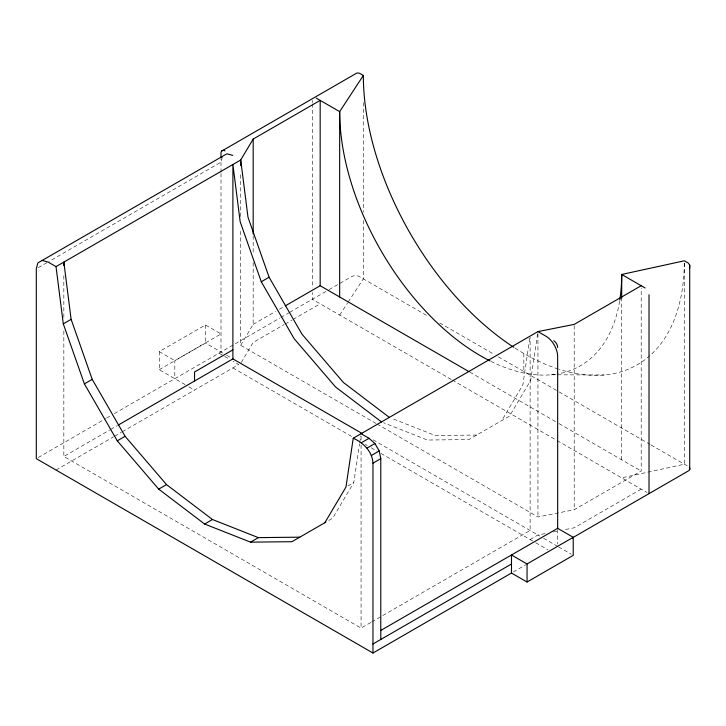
<?xml version="1.0" encoding="UTF-8"?>
<svg xmlns="http://www.w3.org/2000/svg" width="726" height="726" viewBox="0 0 726 726"><rect width="100%" height="100%" fill="white"/><g stroke="black" fill="none" stroke-linecap="round" stroke-linejoin="round"><path stroke-width="0.54" stroke-dasharray="3.63 2.72" d="M221.003 173.46L220.994 352.01M221.003 172.325L221.003 158.767M376.086 423.485L240.714 345.331L240.714 228.917M240.714 216.493L240.714 173.541M240.714 345.331L253.174 324.395L253.183 262.24M253.183 252.067L253.183 235.115M621.701 459.803L621.701 298.195M684.355 263.057L684.355 464.204L621.701 477.871M328.769 520.451L332.68 518.192L353.789 482.545L359.579 443.704M359.742 442.588L360.731 435.936M529.789 338.334L522.847 384.943L501.739 420.59M537.612 333.815L530.67 380.424L509.561 416.071L468.86 439.575L427.433 440.029L383.6 422.741M222.31 157.27L221.003 162.161L49.005 261.46M241.286 362.446L253.174 342.463L284.247 324.522M339.668 315.039L347.563 302.987M348.171 302.052L363.345 278.866L363.336 220.105M38.251 267.667L48.025 262.022M185.148 384.635L159.266 369.688L159.266 351.62L205.44 324.967L220.994 333.951L174.821 360.604L174.821 378.673M159.266 369.688L205.44 343.026L222.873 353.099M253.174 324.395L275.508 311.508M279.392 309.267L284.247 306.463M38.251 457.525L105.56 418.657M106.541 418.094L110.443 415.844M114.345 413.593L279.937 317.988M280.917 317.416L288.776 312.879M289.756 312.316L328.052 290.209M329.032 289.638L351.611 276.606A5.527 3.194 0 0 1 359.424 276.606L427.932 316.164M285.218 323.968L292.015 320.039M292.986 319.476L320.175 303.786M370.841 622.445L361.067 628.09L63.843 456.482L109.68 430.019M110.661 429.456L117.485 425.509M56.02 470.031L113.574 436.807M114.554 436.235L121.378 432.297M122.358 431.734L238.709 364.552L233.073 361.303M347.926 485.93L353.789 482.545M371.812 621.883L530.116 530.479L530.116 337.245M377.066 424.057L537.939 516.939L574.202 509.743L641.194 471.065L641.194 287.986M530.116 539.518L537.939 534.998L546.732 533.256M641.194 489.124L574.202 527.802L563.213 529.98M513.4 571.934L525.869 564.737M553.321 531.949L558.82 530.86M476.683 435.055L435.255 435.509L391.414 418.221M551.188 374.77L604.105 374.979M439.684 322.943L494.488 354.587M498.399 356.847L558.103 391.314M559.084 391.877L650.106 444.43M651.077 444.993L688.266 466.464M469.913 372.175L558.049 423.058M559.029 423.621L641.194 471.065M451.309 379.498L312.352 299.275L312.352 292.487M452.289 380.061L556.089 439.992M557.069 440.555L647.057 492.509M226.63 355.268L231.322 357.972M373.146 439.856L539.817 536.087M543.574 538.247L557.659 546.388M558.63 546.941L571.271 554.247M218.989 353.172L223.681 355.876M224.624 356.421L228.381 358.59M232.892 367.91L352.573 437.007M365.323 444.366L367.283 445.501M371.204 447.77L377.093 451.164M381.014 453.432L534.817 542.222M535.752 542.767L547.967 549.818M159.266 351.62L174.821 360.604M188.905 386.804L194.541 390.053M574.202 325.529L574.202 509.743M557.659 529.454L557.659 544.128M537.939 333.851L537.939 516.939M523.845 353.471L523.845 371.53M363.336 102.584L363.336 212.192M361.067 435.972L361.067 440.491M361.067 445.011L361.067 628.09M312.352 100.379L312.352 102.638M312.352 103.773L312.352 287.968M205.44 324.967L205.44 343.026M63.843 275.662L63.843 317.48M63.843 331.038L63.843 456.482M555.844 374.217A199.423 115.135 60 0 1 491.184 361.494M619.614 301.172A199.423 115.135 60 0 1 556.996 374.035M649.933 355.622A226.993 131.052 60 0 1 559.31 369.371M558.294 369.044A226.993 131.052 60 0 1 514.761 347.926M684.346 263.193A226.993 131.052 60 0 1 650.768 354.86"/><path stroke-width="1.09" d="M63.843 265.498L63.843 262.113L71.112 319.34L92.22 379.362L125.099 436.308L166.526 484.605L212.455 519.517L258.374 537.63L299.802 537.176M194.541 381.023L194.541 371.993L232.892 349.85L232.901 164.512L240.17 221.739L261.278 281.761L294.157 338.706L335.584 387.003L381.513 421.915M221.003 157.642L221.003 153.122A5.527 3.194 60 0 1 224.906 150.863M240.714 165.637L240.714 159.992L253.183 139.056L320.175 100.379L320.175 285.726L468.932 371.612M253.183 233.99L253.183 139.056M380.787 639.47L380.787 630.44L557.659 528.319L573.222 537.304L573.222 555.363L527.049 582.025L511.485 573.041L372.964 653.019L372.964 463.161C372.347 451.508 363.417 442.724 353.244 438.232L345.966 487.055L324.858 522.711M511.485 573.041L511.485 554.982L527.049 563.966L527.049 582.025M621.701 298.195L621.701 274.464L684.355 260.797L688.266 263.057L689.7 265.099L689.7 268.402M689.7 469.55L689.7 265.099M221.521 151.171L356.947 72.981L359.424 73.199L363.336 75.459L339.668 111.641L339.668 296.979M42.162 260.443L48.034 262.022L56.02 266.633L240.714 159.992L247.993 217.219L269.101 277.25L301.98 334.196L343.407 382.484L389.327 417.396M325.91 522.103L291.979 541.696L250.552 542.15L204.632 524.036L158.704 489.124L117.276 440.827L84.397 383.882L63.289 323.86L71.112 319.34M84.397 383.882L92.22 379.362M261.278 281.761L269.101 277.25M285.218 305.9L320.175 285.726M118.465 424.946L232.892 358.88L232.892 349.85M117.276 440.827L125.099 436.308M158.704 489.124L166.526 484.605M204.632 524.036L212.455 519.517M353.244 438.232L537.939 331.591L574.202 324.395L641.194 285.717M361.23 442.842L369.053 438.322L374.915 443.532L379.208 450.964L380.787 458.65L380.787 630.44M367.093 448.042L374.915 443.532M371.394 455.483L379.208 450.964M372.964 463.161L380.787 458.65M250.552 542.15L258.374 537.63M372.964 643.989L511.485 564.011M527.049 563.966L573.222 537.304M572.397 537.875L688.266 470.974A5.527 3.194 0 0 0 689.7 467.898M232.728 155.382L226.866 153.812L37.87 262.93L36.3 268.792L36.3 458.65L372.964 653.019M316.264 98.128L339.668 111.641A199.423 115.135 60 0 0 490.132 360.967M645.105 287.977L621.701 274.464A199.423 115.135 60 0 1 619.786 300.065M537.939 331.591L545.925 336.211A16.589 9.583 60 0 1 557.659 356.53L557.659 528.319M232.892 358.88L362.383 433.64M361.067 433.712L369.053 438.322M56.02 266.633L63.289 323.86M649.017 294.756L649.017 493.644M513.854 347.337A226.993 131.052 60 0 1 363.336 75.459M553.747 340.721A5.527 3.194 60 0 1 557.659 347.5"/></g></svg>
